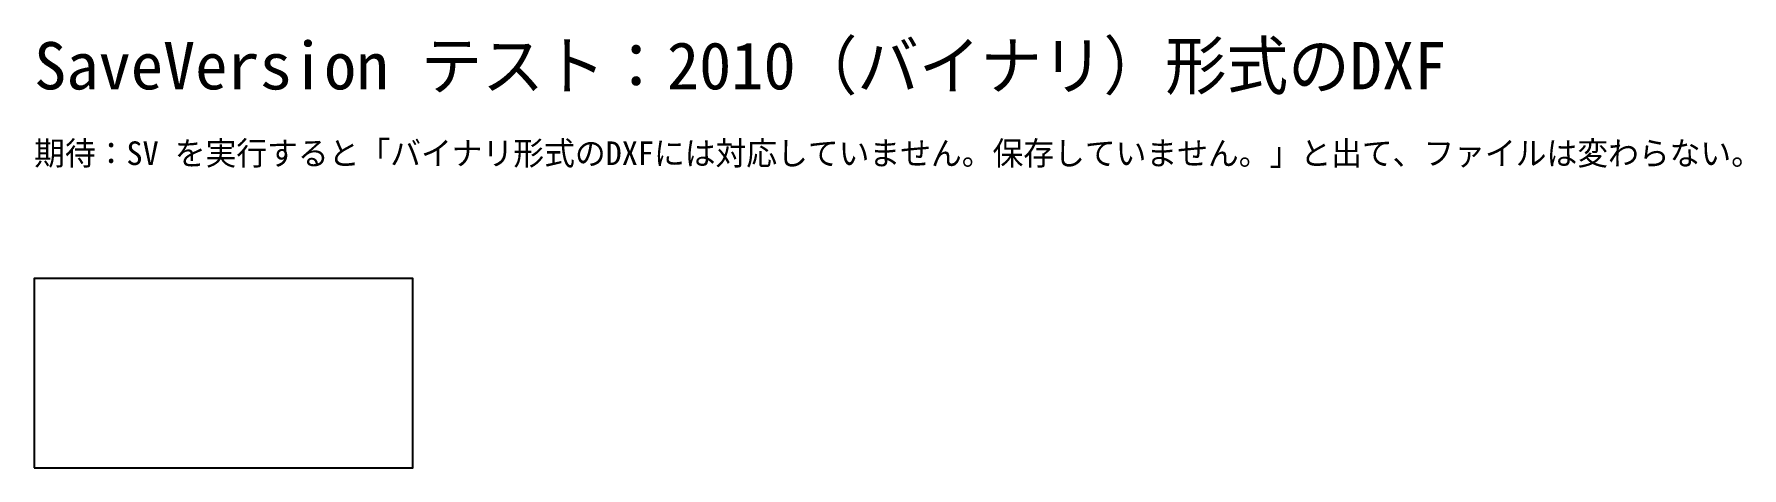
# Model space of a CAD drawing. Header units: millimetres. Extents: x 0 to 180, y 0 to 46.
import ezdxf

# ---------------------------------------------------------------- set-up
doc = ezdxf.new("R2010")
doc.units = ezdxf.units.MM
doc.layers.add('SV_図形', color=4, linetype='Continuous')
doc.layers.add('SV_見出し', color=8, linetype='Continuous')

msp = doc.modelspace()

# ---------------------------------------------------------------- linework, layer by layer
at = {"layer": 'SV_図形'}
msp.add_lwpolyline([(0, 0), (40, 0), (40, 20), (0, 20)], close=True, dxfattribs=at)

# ---------------------------------------------------------------- texts
at = {"layer": 'SV_見出し'}
for s, height, p in [('SaveVersion テスト：2010（バイナリ）形式のDXF', 5, (0, 40)), ('期待：SV を実行すると「バイナリ形式のDXFには対応していません。保存していません。」と出て、ファイルは変わらない。', 2.5, (0, 32))]:
    msp.add_text(s, height=height, dxfattribs=at).set_placement(p)

doc.saveas('drawing.dxf')
